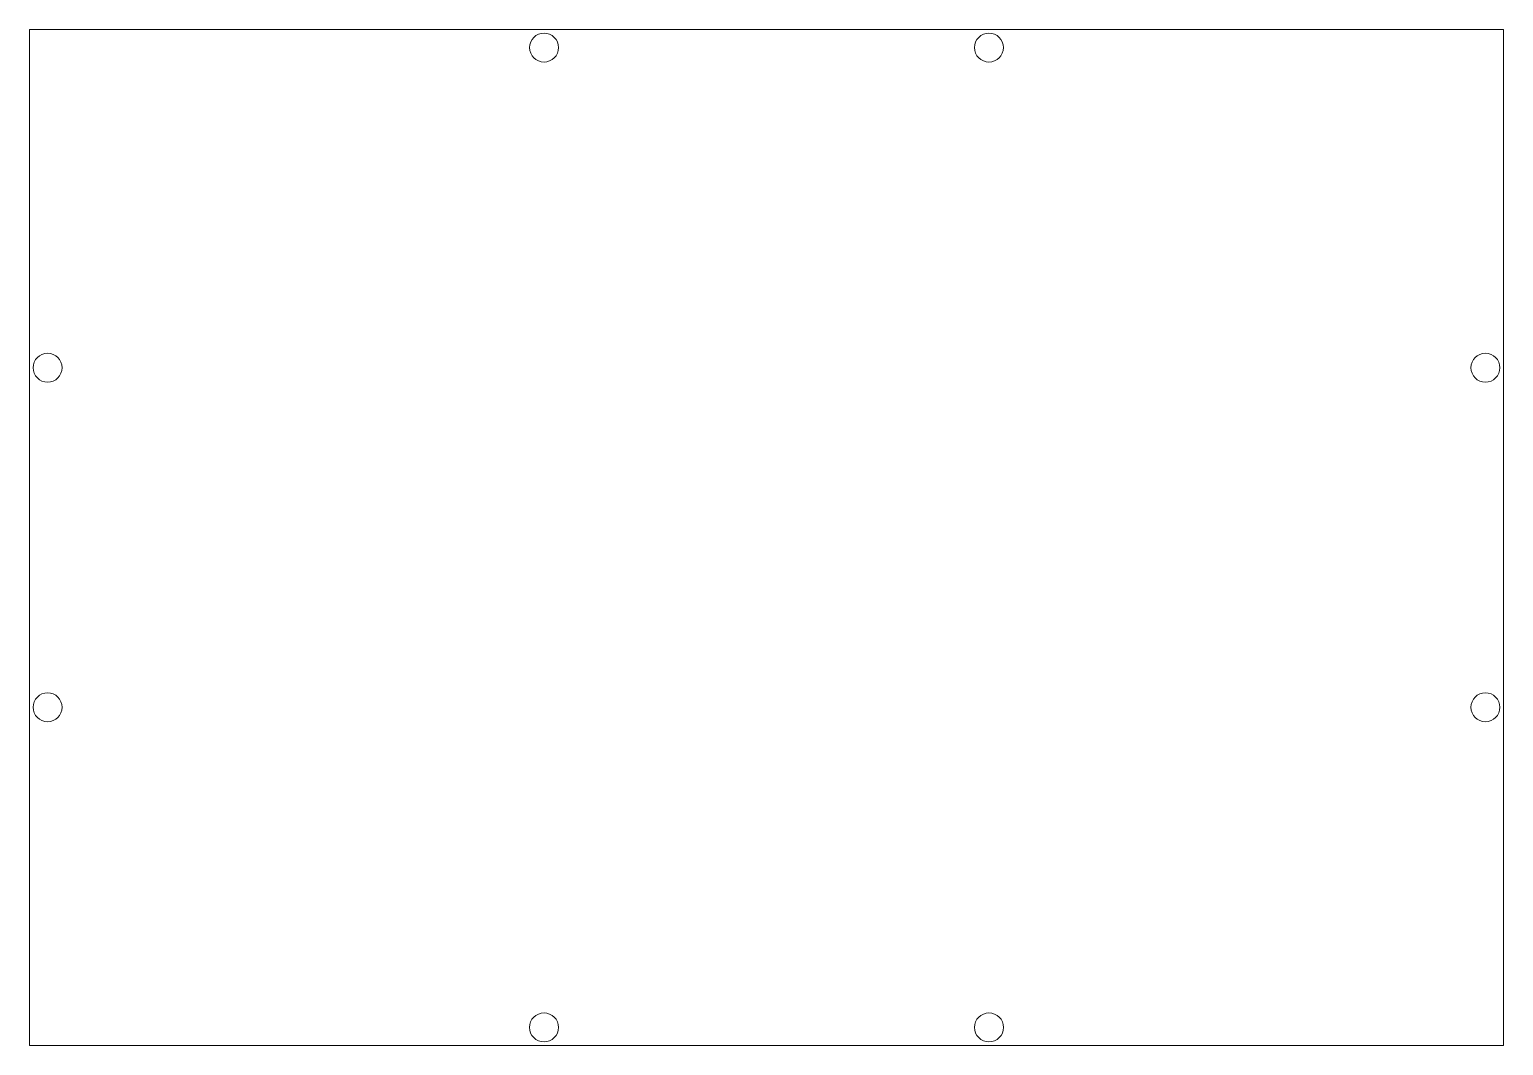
# Model space of a CAD drawing. Header units: inches. Extents: x 0 to 10.2, y -7 to 0.
import ezdxf

# ---------------------------------------------------------------- set-up
doc = ezdxf.new("R2010")
doc.units = ezdxf.units.IN
doc.header["$MEASUREMENT"] = 0

msp = doc.modelspace()

# ---------------------------------------------------------------- linework, layer by layer
at = {"color": 1, "linetype": 'Continuous', "lineweight": 5}
for p, q in [((0, 0), (0, -7)), ((10.15, 0), (0, 0)), ((10.15, -7), (10.15, 0)), ((0, -7), (10.15, -7))]:
    msp.add_line(p, q, dxfattribs=at)
for centre, radius in [((3.543, -0.125), 0.0997), ((6.607, -0.125), 0.0997), ((0.125, -2.33), 0.0997), ((10.025, -2.33), 0.0997), ((0.125, -4.67), 0.0997), ((10.025, -4.67), 0.0997), ((3.543, -6.875), 0.0998), ((6.607, -6.875), 0.0998)]:
    msp.add_circle(centre, radius, dxfattribs=at)

doc.saveas('drawing.dxf')
